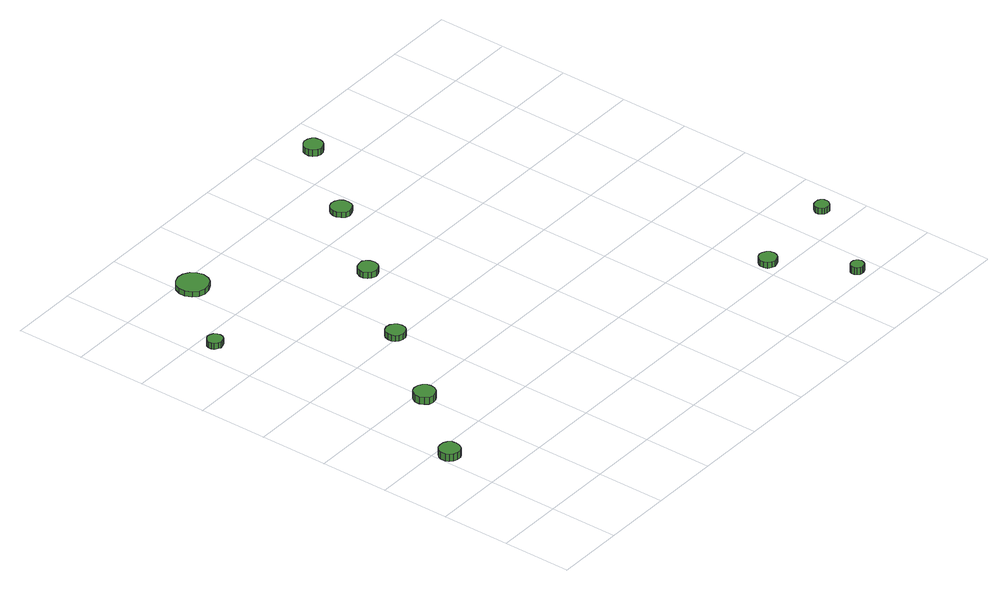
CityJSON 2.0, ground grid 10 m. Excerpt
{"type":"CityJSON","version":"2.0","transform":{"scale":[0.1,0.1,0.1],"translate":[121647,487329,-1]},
"CityObjects":{
"tree1":{"type":"SolitaryVegetationObject","attributes":{"function":"something"},"geometry":[{"type":"MultiSurface","lod":"1","boundaries":[[[0,1,2,3,4,5,6,7,8,9,10,11,12,13,14]],[[15,16,17,18,19,20,21,22,23,24,25,26,27,28,29]],[[0,29,28,1]],[[1,28,27,2]],[[2,27,26,3]],[[3,26,25,4]],[[4,25,24,5]],[[5,24,23,6]],[[6,23,22,7]],[[7,22,21,8]],[[8,21,20,9]],[[9,20,19,10]],[[10,19,18,11]],[[11,18,17,12]],[[12,17,16,13]],[[13,16,15,14]],[[14,15,29,0]]]}]},
"tree2":{"type":"SolitaryVegetationObject","attributes":{"function":"something"},"geometry":[{"type":"MultiSurface","lod":"1","boundaries":[[[30,31,32,33,34,35,36,37,38,39,40,41,42,43,44]],[[45,46,47,48,49,50,51,52,53,54,55,56,57,58,59]],[[30,59,58,31]],[[31,58,57,32]],[[32,57,56,33]],[[33,56,55,34]],[[34,55,54,35]],[[35,54,53,36]],[[36,53,52,37]],[[37,52,51,38]],[[38,51,50,39]],[[39,50,49,40]],[[40,49,48,41]],[[41,48,47,42]],[[42,47,46,43]],[[43,46,45,44]],[[44,45,59,30]]]}]},
"tree3":{"type":"SolitaryVegetationObject","attributes":{"function":"something"},"geometry":[{"type":"MultiSurface","lod":"1","boundaries":[[[60,61,62,63,64,65,66,67,68,69,70,71,72,73,74]],[[75,76,77,78,79,80,81,82,83,84,85,86,87,88,89]],[[60,89,88,61]],[[61,88,87,62]],[[62,87,86,63]],[[63,86,85,64]],[[64,85,84,65]],[[65,84,83,66]],[[66,83,82,67]],[[67,82,81,68]],[[68,81,80,69]],[[69,80,79,70]],[[70,79,78,71]],[[71,78,77,72]],[[72,77,76,73]],[[73,76,75,74]],[[74,75,89,60]]]}]},
"tree4":{"type":"SolitaryVegetationObject","attributes":{"function":"something"},"geometry":[{"type":"MultiSurface","lod":"1","boundaries":[[[90,91,92,93,94,95,96,97,98,99,100,101,102,103,104]],[[105,106,107,108,109,110,111,112,113,114,115,116,117,118,119]],[[90,119,118,91]],[[91,118,117,92]],[[92,117,116,93]],[[93,116,115,94]],[[94,115,114,95]],[[95,114,113,96]],[[96,113,112,97]],[[97,112,111,98]],[[98,111,110,99]],[[99,110,109,100]],[[100,109,108,101]],[[101,108,107,102]],[[102,107,106,103]],[[103,106,105,104]],[[104,105,119,90]]]}]},
"tree5":{"type":"SolitaryVegetationObject","attributes":{"function":"something"},"geometry":[{"type":"MultiSurface","lod":"1","boundaries":[[[120,121,122,123,124,125,126,127,128,129,130,131,132,133,134]],[[135,136,137,138,139,140,141,142,143,144,145,146,147,148,149]],[[120,149,148,121]],[[121,148,147,122]],[[122,147,146,123]],[[123,146,145,124]],[[124,145,144,125]],[[125,144,143,126]],[[126,143,142,127]],[[127,142,141,128]],[[128,141,140,129]],[[129,140,139,130]],[[130,139,138,131]],[[131,138,137,132]],[[132,137,136,133]],[[133,136,135,134]],[[134,135,149,120]]]}]},
"tree6":{"type":"SolitaryVegetationObject","attributes":{"function":"something"},"geometry":[{"type":"MultiSurface","lod":"1","boundaries":[[[150,151,152,153,154,155,156,157,158,159,160,161,162,163,164]],[[165,166,167,168,169,170,171,172,173,174,175,176,177,178,179]],[[150,179,178,151]],[[151,178,177,152]],[[152,177,176,153]],[[153,176,175,154]],[[154,175,174,155]],[[155,174,173,156]],[[156,173,172,157]],[[157,172,171,158]],[[158,171,170,159]],[[159,170,169,160]],[[160,169,168,161]],[[161,168,167,162]],[[162,167,166,163]],[[163,166,165,164]],[[164,165,179,150]]]}]},
"tree7":{"type":"SolitaryVegetationObject","attributes":{"function":"something"},"geometry":[{"type":"MultiSurface","lod":"1","boundaries":[[[180,181,182,183,184,185,186,187,188,189,190,191,192,193,194]],[[195,196,197,198,199,200,201,202,203,204,205,206,207,208,209]],[[180,209,208,181]],[[181,208,207,182]],[[182,207,206,183]],[[183,206,205,184]],[[184,205,204,185]],[[185,204,203,186]],[[186,203,202,187]],[[187,202,201,188]],[[188,201,200,189]],[[189,200,199,190]],[[190,199,198,191]],[[191,198,197,192]],[[192,197,196,193]],[[193,196,195,194]],[[194,195,209,180]]]}]},
"tree8":{"type":"SolitaryVegetationObject","attributes":{"function":"something"},"geometry":[{"type":"MultiSurface","lod":"1","boundaries":[[[210,211,212,213,214,215,216,217,218,219,220,221,222,223,224]],[[225,226,227,228,229,230,231,232,233,234,235,236,237,238,239]],[[210,239,238,211]],[[211,238,237,212]],[[212,237,236,213]],[[213,236,235,214]],[[214,235,234,215]],[[215,234,233,216]],[[216,233,232,217]],[[217,232,231,218]],[[218,231,230,219]],[[219,230,229,220]],[[220,229,228,221]],[[221,228,227,222]],[[222,227,226,223]],[[223,226,225,224]],[[224,225,239,210]]]}]},
"tree9":{"type":"SolitaryVegetationObject","attributes":{"function":"something"},"geometry":[{"type":"MultiSurface","lod":"1","boundaries":[[[240,241,242,243,244,245,246,247,248,249,250,251,252,253,254]],[[255,256,257,258,259,260,261,262,263,264,265,266,267,268,269]],[[240,269,268,241]],[[241,268,267,242]],[[242,267,266,243]],[[243,266,265,244]],[[244,265,264,245]],[[245,264,263,246]],[[246,263,262,247]],[[247,262,261,248]],[[248,261,260,249]],[[249,260,259,250]],[[250,259,258,251]],[[251,258,257,252]],[[252,257,256,253]],[[253,256,255,254]],[[254,255,269,240]]]}]},
"tree10":{"type":"SolitaryVegetationObject","attributes":{"function":"something"},"geometry":[{"type":"MultiSurface","lod":"1","boundaries":[[[270,271,272,273,274,275,276,277,278,279,280,281,282,283,284]],[[285,286,287,288,289,290,291,292,293,294,295,296,297,298,299]],[[270,299,298,271]],[[271,298,297,272]],[[272,297,296,273]],[[273,296,295,274]],[[274,295,294,275]],[[275,294,293,276]],[[276,293,292,277]],[[277,292,291,278]],[[278,291,290,279]],[[279,290,289,280]],[[280,289,288,281]],[[281,288,287,282]],[[282,287,286,283]],[[283,286,285,284]],[[284,285,299,270]]]}]},
"tree11":{"type":"SolitaryVegetationObject","attributes":{"function":"something"},"geometry":[{"type":"MultiSurface","lod":"1","boundaries":[[[300,301,302,303,304,305,306,307,308,309,310,311,312,313,314]],[[315,316,317,318,319,320,321,322,323,324,325,326,327,328,329]],[[300,329,328,301]],[[301,328,327,302]],[[302,327,326,303]],[[303,326,325,304]],[[304,325,324,305]],[[305,324,323,306]],[[306,323,322,307]],[[307,322,321,308]],[[308,321,320,309]],[[309,320,319,310]],[[310,319,318,311]],[[311,318,317,312]],[[312,317,316,313]],[[313,316,315,314]],[[314,315,329,300]]]}]}
},
"vertices":[
[31,183,17],[30,189,17],[26,194,17],[21,197,17],[15,197,17],[9,196,17],[4,191,17],[2,186,17],[2,179,17],[4,174,17],[9,170,17],[15,168,17],[21,168,17],[26,171,17],[30,177,17],[30,177,6],[26,171,6],[21,168,6],[15,168,6],[9,170,6],[4,174,6],[2,179,6],[2,186,6],[4,191,6],[9,196,6],[15,197,6],[21,197,6],[26,194,6],[30,189,6],[31,183,6],
[114,288,18],[113,294,18],[109,299,18],[104,302,18],[97,303,18],[91,301,18],[87,297,18],[84,291,18],[84,285,18],[87,279,18],[91,274,18],[97,272,18],[104,273,18],[109,276,18],[113,282,18],[113,282,7],[109,276,7],[104,273,7],[97,272,7],[91,274,7],[87,279,7],[84,285,7],[84,291,7],[87,297,7],[91,301,7],[97,303,7],[104,302,7],[109,299,7],[113,294,7],[114,288,7],
[39,578,18],[38,582,18],[35,586,18],[31,588,18],[26,589,18],[22,587,18],[18,584,18],[16,580,18],[16,575,18],[18,571,18],[22,568,18],[26,566,18],[31,567,18],[35,569,18],[38,573,18],[38,573,9],[35,569,9],[31,567,9],[26,566,9],[22,568,9],[18,571,9],[16,575,9],[16,580,9],[18,584,9],[22,587,9],[26,589,9],[31,588,9],[35,586,9],[38,582,9],[39,578,9],
[202,404,17],[201,410,17],[198,414,17],[193,417,17],[187,418,17],[181,416,17],[177,412,17],[175,407,17],[175,401,17],[177,396,17],[181,392,17],[187,390,17],[193,391,17],[198,394,17],[201,398,17],[201,398,8],[198,394,8],[193,391,8],[187,390,8],[181,392,8],[177,396,8],[175,401,8],[175,407,8],[177,412,8],[181,416,8],[187,418,8],[193,417,8],[198,414,8],[201,410,8],[202,404,8],
[135,679,18],[133,688,18],[128,696,18],[119,701,18],[110,702,18],[101,699,18],[94,693,18],[90,684,18],[90,675,18],[94,666,18],[101,660,18],[110,657,18],[119,658,18],[128,663,18],[133,670,18],[133,670,10],[128,663,10],[119,658,10],[110,657,10],[101,660,10],[94,666,10],[90,675,10],[90,684,10],[94,693,10],[101,699,10],[110,702,10],[119,701,10],[128,696,10],[133,688,10],[135,679,10],
[294,520,18],[293,526,18],[290,531,18],[285,534,18],[279,534,18],[273,532,18],[269,529,18],[266,523,18],[266,517,18],[269,512,18],[273,508,18],[279,506,18],[285,507,18],[290,510,18],[293,514,18],[293,514,9],[290,510,9],[285,507,9],[279,506,9],[273,508,9],[269,512,9],[266,517,9],[266,523,9],[269,529,9],[273,532,9],[279,534,9],[285,534,9],[290,531,9],[293,526,9],[294,520,9],
[384,633,17],[383,639,17],[380,644,17],[374,647,17],[368,648,17],[362,646,17],[358,642,17],[355,636,17],[355,630,17],[358,624,17],[362,620,17],[368,618,17],[374,619,17],[380,622,17],[383,627,17],[383,627,9],[380,622,9],[374,619,9],[368,618,9],[362,620,9],[358,624,9],[355,630,9],[355,636,9],[358,642,9],[362,646,9],[368,648,9],[374,647,9],[380,644,9],[383,639,9],[384,633,9],
[632,123,15],[631,128,15],[628,132,15],[623,135,15],[618,136,15],[613,134,15],[609,130,15],[607,126,15],[607,120,15],[609,115,15],[613,112,15],[618,110,15],[623,111,15],[628,113,15],[631,118,15],[631,118,6],[628,113,6],[623,111,6],[618,110,6],[613,112,6],[609,115,6],[607,120,6],[607,126,6],[609,130,6],[613,134,6],[618,136,6],[623,135,6],[628,132,6],[631,128,6],[632,123,6],
[685,19,17],[684,23,17],[682,26,17],[678,28,17],[674,28,17],[671,27,17],[668,25,17],[666,21,17],[666,17,17],[668,14,17],[671,11,17],[674,10,17],[678,10,17],[682,12,17],[684,15,17],[684,15,6],[682,12,6],[678,10,6],[674,10,6],[671,11,6],[668,14,6],[666,17,6],[666,21,6],[668,25,6],[671,27,6],[674,28,6],[678,28,6],[682,26,6],[684,23,6],[685,19,6],
[473,748,18],[472,754,18],[469,758,18],[464,761,18],[458,762,18],[453,760,18],[448,756,18],[446,751,18],[446,745,18],[448,740,18],[453,736,18],[458,734,18],[464,735,18],[469,738,18],[472,743,18],[472,743,8],[469,738,8],[464,735,8],[458,734,8],[453,736,8],[448,740,8],[446,745,8],[446,751,8],[448,756,8],[453,760,8],[458,762,8],[464,761,8],[469,758,8],[472,754,8],[473,748,8],
[769,141,15],[768,145,15],[765,149,15],[762,151,15],[757,151,15],[753,150,15],[750,147,15],[748,143,15],[748,139,15],[750,135,15],[753,132,15],[757,131,15],[762,131,15],[765,133,15],[768,137,15],[768,137,6],[765,133,6],[762,131,6],[757,131,6],[753,132,6],[750,135,6],[748,139,6],[748,143,6],[750,147,6],[753,150,6],[757,151,6],[762,151,6],[765,149,6],[768,145,6],[769,141,6]
]}
